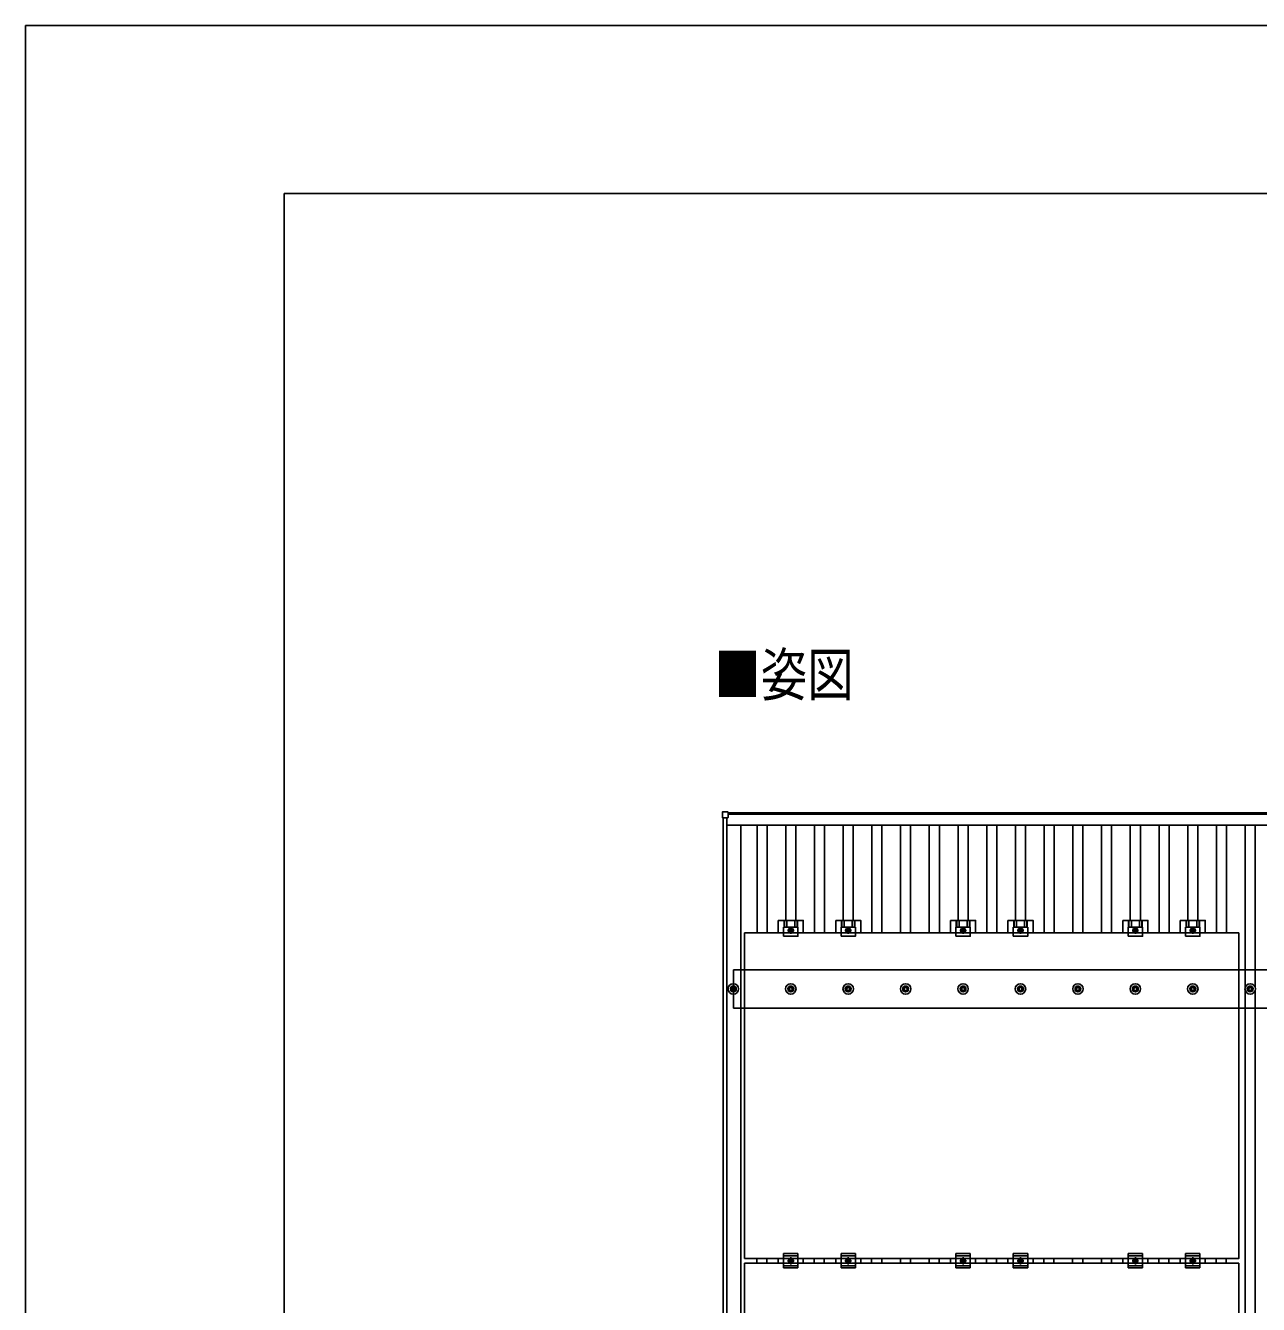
# Model space of a CAD drawing. Units: millimetres, scale not verified. Extents: x -12615 to 12615, y -8910 to 8910.
# Drawn here: x -12615 to -8321, y 4455 to 8910 of the extents above; entities that cross this region are included whole.
import ezdxf
from ezdxf.enums import TextEntityAlignment as Align

# ---------------------------------------------------------------- set-up
doc = ezdxf.new("R2010")
doc.units = ezdxf.units.MM
doc.header["$LTSCALE"] = 40
for name, color, linetype in [('0-2_USER1', 3, 'Continuous'), ('0-4_YKK_13', 4, 'Continuous'), ('0-5_YKK_A1', 4, 'Continuous'), ('0-7_YKK_ZWAK', 7, 'Continuous')]:
    doc.layers.add(name, color=color, linetype=linetype)
doc.styles.add('ＭＳ ゴシック', font='')
doc.styles.get('ＭＳ ゴシック').set_extended_font_data('MS Gothic')

msp = doc.modelspace()

# ---------------------------------------------------------------- linework, layer by layer
at = {"layer": '0-4_YKK_13'}
for p, q in [((-10188.3, 6151.46), (-10188.3, 6169.46)), ((-10187.3, 6170.46), (-10169.3, 6170.46)), ((-10169.3, 6150.46), (-10187.3, 6150.46)), ((-10168.3, 6169.46), (-10168.3, 6151.46)), ((-9993.65, 5749.48), (-9993.65, 5792.98)), ((-9973.52, 5792.98), (-9973.52, 5768.78)), ((-9972.12, 5792.98), (-9972.12, 5768.78)), ((-9963.92, 5792.98), (-9963.92, 5768.78)), ((-9936.08, 5792.98), (-9936.08, 5768.78)), ((-9927.88, 5792.98), (-9927.88, 5768.78)), ((-9926.48, 5792.98), (-9926.48, 5768.78)), ((-9793.65, 5749.48), (-9793.65, 5792.98)), ((-9773.52, 5792.98), (-9773.52, 5768.78)), ((-9772.12, 5792.98), (-9772.12, 5768.78)), ((-9763.92, 5792.98), (-9763.92, 5768.78)), ((-9736.08, 5792.98), (-9736.08, 5768.78)), ((-9727.88, 5792.98), (-9727.88, 5768.78)), ((-9726.48, 5792.98), (-9726.48, 5768.78)), ((-9393.65, 5749.48), (-9393.65, 5792.98)), ((-9373.52, 5792.98), (-9373.52, 5768.78)), ((-9372.12, 5792.98), (-9372.12, 5768.78)), ((-9363.92, 5792.98), (-9363.92, 5768.78)), ((-9336.08, 5792.98), (-9336.08, 5768.78)), ((-9327.88, 5792.98), (-9327.88, 5768.78)), ((-9326.48, 5792.98), (-9326.48, 5768.78)), ((-9193.65, 5749.48), (-9193.65, 5792.98)), ((-9173.52, 5792.98), (-9173.52, 5768.78)), ((-9172.12, 5792.98), (-9172.12, 5768.78)), ((-9163.92, 5792.98), (-9163.92, 5768.78)), ((-9136.08, 5792.98), (-9136.08, 5768.78)), ((-9127.88, 5792.98), (-9127.88, 5768.78)), ((-9126.48, 5792.98), (-9126.48, 5768.78)), ((-8793.65, 5749.48), (-8793.65, 5792.98)), ((-8773.52, 5792.98), (-8773.52, 5768.78)), ((-8772.12, 5792.98), (-8772.12, 5768.78)), ((-8763.92, 5792.98), (-8763.92, 5768.78)), ((-8736.08, 5792.98), (-8736.08, 5768.78)), ((-8727.88, 5792.98), (-8727.88, 5768.78)), ((-8726.48, 5792.98), (-8726.48, 5768.78)), ((-8593.65, 5749.48), (-8593.65, 5792.98)), ((-8573.52, 5792.98), (-8573.52, 5768.78)), ((-8572.12, 5792.98), (-8572.12, 5768.78)), ((-8563.92, 5792.98), (-8563.92, 5768.78)), ((-8536.08, 5792.98), (-8536.08, 5768.78)), ((-8527.88, 5792.98), (-8527.88, 5768.78)), ((-8526.48, 5792.98), (-8526.48, 5768.78)), ((-10111, 4615.48), (-10111, 5749.48)), ((-8389, 5749.48), (-10111, 5749.48)), ((-9975.01, 5768.78), (-9975, 5737.48)), ((-9925, 5768.78), (-9975.01, 5768.78)), ((-9961.5, 5757.98), (-9938.5, 5757.98)), ((-9950, 5745.47), (-9950, 5770.48)), ((-9775.01, 5768.78), (-9775, 5737.48)), ((-9725, 5768.78), (-9775.01, 5768.78)), ((-9761.5, 5757.98), (-9738.5, 5757.98)), ((-9750, 5745.47), (-9750, 5770.48)), ((-9375.01, 5768.78), (-9375, 5737.48)), ((-9325, 5768.78), (-9375.01, 5768.78)), ((-9361.5, 5757.98), (-9338.5, 5757.98)), ((-9350, 5745.47), (-9350, 5770.48)), ((-9175.01, 5768.78), (-9175, 5737.48)), ((-9125, 5768.78), (-9175.01, 5768.78)), ((-9161.5, 5757.98), (-9138.5, 5757.98)), ((-9150, 5745.47), (-9150, 5770.48)), ((-8775.01, 5768.78), (-8775, 5737.48)), ((-8725, 5768.78), (-8775.01, 5768.78)), ((-8761.5, 5757.98), (-8738.5, 5757.98)), ((-8750, 5745.47), (-8750, 5770.48)), ((-8575.01, 5768.78), (-8575, 5737.48)), ((-8525, 5768.78), (-8575.01, 5768.78)), ((-8561.5, 5757.98), (-8538.5, 5757.98)), ((-8550, 5745.47), (-8550, 5770.48)), ((-10160, 5555.73), (-10155.58, 5555.73)), ((-10160, 5552.23), (-10155.58, 5552.23)), ((-10151.75, 5563.98), (-10151.75, 5559.56)), ((-10151.75, 5548.4), (-10151.75, 5543.98)), ((-10148.25, 5563.98), (-10148.25, 5559.56)), ((-10148.25, 5548.4), (-10148.25, 5543.98)), ((-10144.42, 5555.73), (-10140, 5555.73)), ((-10144.42, 5552.23), (-10140, 5552.23)), ((-9960, 5555.73), (-9955.58, 5555.73)), ((-9960, 5552.23), (-9955.58, 5552.23)), ((-9951.75, 5563.98), (-9951.75, 5559.56)), ((-9951.75, 5548.4), (-9951.75, 5543.98)), ((-9948.25, 5563.98), (-9948.25, 5559.56)), ((-9948.25, 5548.4), (-9948.25, 5543.98)), ((-9944.42, 5555.73), (-9940, 5555.73)), ((-9944.42, 5552.23), (-9940, 5552.23)), ((-9760, 5555.73), (-9755.58, 5555.73)), ((-9760, 5552.23), (-9755.58, 5552.23)), ((-9751.75, 5563.98), (-9751.75, 5559.56)), ((-9751.75, 5548.4), (-9751.75, 5543.98)), ((-9748.25, 5563.98), (-9748.25, 5559.56)), ((-9748.25, 5548.4), (-9748.25, 5543.98)), ((-9744.42, 5555.73), (-9740, 5555.73)), ((-9744.42, 5552.23), (-9740, 5552.23)), ((-9560, 5555.73), (-9555.58, 5555.73)), ((-9560, 5552.23), (-9555.58, 5552.23)), ((-9551.75, 5563.98), (-9551.75, 5559.56)), ((-9551.75, 5548.4), (-9551.75, 5543.98)), ((-9548.25, 5563.98), (-9548.25, 5559.56)), ((-9548.25, 5548.4), (-9548.25, 5543.98)), ((-9544.42, 5555.73), (-9540, 5555.73)), ((-9544.42, 5552.23), (-9540, 5552.23)), ((-9360, 5555.73), (-9355.58, 5555.73)), ((-9360, 5552.23), (-9355.58, 5552.23)), ((-9351.75, 5563.98), (-9351.75, 5559.56)), ((-9351.75, 5548.4), (-9351.75, 5543.98)), ((-9348.25, 5563.98), (-9348.25, 5559.56)), ((-9348.25, 5548.4), (-9348.25, 5543.98)), ((-9344.42, 5555.73), (-9340, 5555.73)), ((-9344.42, 5552.23), (-9340, 5552.23)), ((-9160, 5555.73), (-9155.58, 5555.73)), ((-9160, 5552.23), (-9155.58, 5552.23)), ((-9151.75, 5563.98), (-9151.75, 5559.56)), ((-9151.75, 5548.4), (-9151.75, 5543.98)), ((-9148.25, 5563.98), (-9148.25, 5559.56)), ((-9148.25, 5548.4), (-9148.25, 5543.98)), ((-9144.42, 5555.73), (-9140, 5555.73)), ((-9144.42, 5552.23), (-9140, 5552.23)), ((-8960, 5555.73), (-8955.58, 5555.73)), ((-8960, 5552.23), (-8955.58, 5552.23)), ((-8951.75, 5563.98), (-8951.75, 5559.56)), ((-8951.75, 5548.4), (-8951.75, 5543.98)), ((-8948.25, 5563.98), (-8948.25, 5559.56)), ((-8948.25, 5548.4), (-8948.25, 5543.98)), ((-8944.42, 5555.73), (-8940, 5555.73)), ((-8944.42, 5552.23), (-8940, 5552.23)), ((-8760, 5555.73), (-8755.58, 5555.73)), ((-8760, 5552.23), (-8755.58, 5552.23)), ((-8751.75, 5563.98), (-8751.75, 5559.56)), ((-8751.75, 5548.4), (-8751.75, 5543.98)), ((-8748.25, 5563.98), (-8748.25, 5559.56)), ((-8748.25, 5548.4), (-8748.25, 5543.98)), ((-8744.42, 5555.73), (-8740, 5555.73)), ((-8744.42, 5552.23), (-8740, 5552.23)), ((-8560, 5555.73), (-8555.58, 5555.73)), ((-8560, 5552.23), (-8555.58, 5552.23)), ((-8551.75, 5563.98), (-8551.75, 5559.56)), ((-8551.75, 5548.4), (-8551.75, 5543.98)), ((-8548.25, 5563.98), (-8548.25, 5559.56)), ((-8548.25, 5548.4), (-8548.25, 5543.98)), ((-8544.42, 5555.73), (-8540, 5555.73)), ((-8544.42, 5552.23), (-8540, 5552.23)), ((-8360, 5555.73), (-8355.58, 5555.73)), ((-8360, 5552.23), (-8355.58, 5552.23)), ((-8351.75, 5563.98), (-8351.75, 5559.56)), ((-8351.75, 5548.4), (-8351.75, 5543.98)), ((-8348.25, 5563.98), (-8348.25, 5559.56)), ((-8348.25, 5548.4), (-8348.25, 5543.98)), ((-8344.42, 5555.73), (-8340, 5555.73)), ((-8344.42, 5552.23), (-8340, 5552.23)), ((-10111, 3464.48), (-10111, 4598.48)), ((-8389, 4598.48), (-10111, 4598.48)), ((-9993.65, 4615.48), (-9993.65, 4598.48)), ((-9975, 4631.98), (-9975, 4581.98)), ((-9975, 4631.98), (-9925, 4631.98)), ((-9975, 4623.98), (-9925, 4623.98)), ((-9975, 4589.98), (-9925, 4589.98)), ((-9938.5, 4606.98), (-9961.5, 4606.98)), ((-9950, 4594.47), (-9950, 4619.48)), ((-9925, 4631.98), (-9925, 4581.98)), ((-9906.35, 4615.48), (-9906.35, 4598.48)), ((-9793.65, 4615.48), (-9793.65, 4598.48)), ((-9775, 4631.98), (-9775, 4581.98)), ((-9775, 4631.98), (-9725, 4631.98)), ((-9775, 4623.98), (-9725, 4623.98)), ((-9775, 4589.98), (-9725, 4589.98)), ((-9738.5, 4606.98), (-9761.5, 4606.98)), ((-9750, 4594.47), (-9750, 4619.48)), ((-9725, 4631.98), (-9725, 4581.98)), ((-9706.35, 4615.48), (-9706.35, 4598.48)), ((-9393.65, 4615.48), (-9393.65, 4598.48)), ((-9375, 4631.98), (-9375, 4581.98)), ((-9375, 4631.98), (-9325, 4631.98)), ((-9375, 4623.98), (-9325, 4623.98)), ((-9375, 4589.98), (-9325, 4589.98)), ((-9338.5, 4606.98), (-9361.5, 4606.98)), ((-9350, 4594.47), (-9350, 4619.48)), ((-9325, 4631.98), (-9325, 4581.98)), ((-9306.35, 4615.48), (-9306.35, 4598.48)), ((-9193.65, 4615.48), (-9193.65, 4598.48)), ((-9175, 4631.98), (-9175, 4581.98)), ((-9175, 4631.98), (-9125, 4631.98)), ((-9175, 4623.98), (-9125, 4623.98)), ((-9175, 4589.98), (-9125, 4589.98)), ((-9138.5, 4606.98), (-9161.5, 4606.98)), ((-9150, 4594.47), (-9150, 4619.48)), ((-9125, 4631.98), (-9125, 4581.98)), ((-9106.35, 4615.48), (-9106.35, 4598.48)), ((-8793.65, 4615.48), (-8793.65, 4598.48)), ((-8775, 4631.98), (-8775, 4581.98)), ((-8775, 4631.98), (-8725, 4631.98)), ((-8775, 4623.98), (-8725, 4623.98)), ((-8775, 4589.98), (-8725, 4589.98)), ((-8738.5, 4606.98), (-8761.5, 4606.98)), ((-8750, 4594.47), (-8750, 4619.48)), ((-8725, 4631.98), (-8725, 4581.98)), ((-8706.35, 4615.48), (-8706.35, 4598.48)), ((-8593.65, 4615.48), (-8593.65, 4598.48)), ((-8575, 4631.98), (-8575, 4581.98)), ((-8575, 4631.98), (-8525, 4631.98)), ((-8575, 4623.98), (-8525, 4623.98)), ((-8575, 4589.98), (-8525, 4589.98)), ((-8538.5, 4606.98), (-8561.5, 4606.98)), ((-8550, 4594.47), (-8550, 4619.48)), ((-8525, 4631.98), (-8525, 4581.98)), ((-8506.35, 4615.48), (-8506.35, 4598.48)), ((-9975, 4581.98), (-9925, 4581.98)), ((-9775, 4581.98), (-9725, 4581.98)), ((-9375, 4581.98), (-9325, 4581.98)), ((-9175, 4581.98), (-9125, 4581.98)), ((-8775, 4581.98), (-8725, 4581.98)), ((-8575, 4581.98), (-8525, 4581.98))]:
    msp.add_line(p, q, dxfattribs=at)
for points in [[(-9906.35, 5749.48), (-9906.35, 5792.98), (-9993.65, 5792.98)], [(-9706.35, 5749.48), (-9706.35, 5792.98), (-9793.65, 5792.98)], [(-9306.35, 5749.48), (-9306.35, 5792.98), (-9393.65, 5792.98)], [(-9106.35, 5749.48), (-9106.35, 5792.98), (-9193.65, 5792.98)], [(-8706.35, 5749.48), (-8706.35, 5792.98), (-8793.65, 5792.98)], [(-8506.35, 5749.48), (-8506.35, 5792.98), (-8593.65, 5792.98)], [(-8389, 5749.48), (-8389, 4615.48), (-10111, 4615.48)], [(-9925, 5768.78), (-9925, 5737.48), (-9975, 5737.48)], [(-9725, 5768.78), (-9725, 5737.48), (-9775, 5737.48)], [(-9325, 5768.78), (-9325, 5737.48), (-9375, 5737.48)], [(-9125, 5768.78), (-9125, 5737.48), (-9175, 5737.48)], [(-8725, 5768.78), (-8725, 5737.48), (-8775, 5737.48)], [(-8525, 5768.78), (-8525, 5737.48), (-8575, 5737.48)], [(-8389, 4598.48), (-8389, 3464.48), (-10111, 3464.48)]]:
    msp.add_lwpolyline(points, dxfattribs=at)
for points in [[(-9950, 5750.47), (-9943.5, 5754.23), (-9943.5, 5761.73), (-9950, 5765.48), (-9956.5, 5761.73), (-9956.5, 5754.23)], [(-9750, 5750.47), (-9743.5, 5754.23), (-9743.5, 5761.73), (-9750, 5765.48), (-9756.5, 5761.73), (-9756.5, 5754.23)], [(-9350, 5750.47), (-9343.5, 5754.23), (-9343.5, 5761.73), (-9350, 5765.48), (-9356.5, 5761.73), (-9356.5, 5754.23)], [(-9150, 5750.47), (-9143.5, 5754.23), (-9143.5, 5761.73), (-9150, 5765.48), (-9156.5, 5761.73), (-9156.5, 5754.23)], [(-8750, 5750.47), (-8743.5, 5754.23), (-8743.5, 5761.73), (-8750, 5765.48), (-8756.5, 5761.73), (-8756.5, 5754.23)], [(-8550, 5750.47), (-8543.5, 5754.23), (-8543.5, 5761.73), (-8550, 5765.48), (-8556.5, 5761.73), (-8556.5, 5754.23)], [(-9950, 4599.47), (-9956.5, 4603.23), (-9956.5, 4610.73), (-9950, 4614.48), (-9943.5, 4610.73), (-9943.5, 4603.23)], [(-9750, 4599.47), (-9756.5, 4603.23), (-9756.5, 4610.73), (-9750, 4614.48), (-9743.5, 4610.73), (-9743.5, 4603.23)], [(-9350, 4599.47), (-9356.5, 4603.23), (-9356.5, 4610.73), (-9350, 4614.48), (-9343.5, 4610.73), (-9343.5, 4603.23)], [(-9150, 4599.47), (-9156.5, 4603.23), (-9156.5, 4610.73), (-9150, 4614.48), (-9143.5, 4610.73), (-9143.5, 4603.23)], [(-8750, 4599.47), (-8756.5, 4603.23), (-8756.5, 4610.73), (-8750, 4614.48), (-8743.5, 4610.73), (-8743.5, 4603.23)], [(-8550, 4599.47), (-8556.5, 4603.23), (-8556.5, 4610.73), (-8550, 4614.48), (-8543.5, 4610.73), (-8543.5, 4603.23)]]:
    msp.add_lwpolyline(points, close=True, dxfattribs=at)
for centre, radius in [((-9950, 5757.98), 8.5), ((-9950, 5757.98), 6.5), ((-9950, 5757.98), 4), ((-9750, 5757.98), 8.5), ((-9750, 5757.98), 6.5), ((-9750, 5757.98), 4), ((-9350, 5757.98), 8.5), ((-9350, 5757.98), 6.5), ((-9350, 5757.98), 4), ((-9150, 5757.98), 8.5), ((-9150, 5757.98), 6.5), ((-9150, 5757.98), 4), ((-8750, 5757.98), 8.5), ((-8750, 5757.98), 6.5), ((-8750, 5757.98), 4), ((-8550, 5757.98), 8.5), ((-8550, 5757.98), 6.5), ((-8550, 5757.98), 4), ((-10150, 5553.98), 18.25), ((-9950, 5553.98), 18.25), ((-9750, 5553.98), 18.25), ((-9550, 5553.98), 18.25), ((-9350, 5553.98), 18.25), ((-9150, 5553.98), 18.25), ((-8950, 5553.98), 18.25), ((-8750, 5553.98), 18.25), ((-8550, 5553.98), 18.25), ((-8350, 5553.98), 18.25), ((-10150, 5553.98), 10.15), ((-10150, 5553.98), 5.85), ((-10150, 5553.98), 5.25), ((-9950, 5553.98), 10.15), ((-9950, 5553.98), 5.85), ((-9950, 5553.98), 5.25), ((-9750, 5553.98), 10.15), ((-9750, 5553.98), 5.85), ((-9750, 5553.98), 5.25), ((-9550, 5553.98), 10.15), ((-9550, 5553.98), 5.85), ((-9550, 5553.98), 5.25), ((-9350, 5553.98), 10.15), ((-9350, 5553.98), 5.85), ((-9350, 5553.98), 5.25), ((-9150, 5553.98), 10.15), ((-9150, 5553.98), 5.85), ((-9150, 5553.98), 5.25), ((-8950, 5553.98), 10.15), ((-8950, 5553.98), 5.85), ((-8950, 5553.98), 5.25), ((-8750, 5553.98), 10.15), ((-8750, 5553.98), 5.85), ((-8750, 5553.98), 5.25), ((-8550, 5553.98), 10.15), ((-8550, 5553.98), 5.85), ((-8550, 5553.98), 5.25), ((-8350, 5553.98), 10.15), ((-8350, 5553.98), 5.85), ((-8350, 5553.98), 5.25), ((-9950, 4606.98), 8.5), ((-9950, 4606.98), 6.5), ((-9950, 4606.98), 4), ((-9750, 4606.98), 8.5), ((-9750, 4606.98), 6.5), ((-9750, 4606.98), 4), ((-9350, 4606.98), 8.5), ((-9350, 4606.98), 6.5), ((-9350, 4606.98), 4), ((-9150, 4606.98), 8.5), ((-9150, 4606.98), 6.5), ((-9150, 4606.98), 4), ((-8750, 4606.98), 8.5), ((-8750, 4606.98), 6.5), ((-8750, 4606.98), 4), ((-8550, 4606.98), 8.5), ((-8550, 4606.98), 6.5), ((-8550, 4606.98), 4)]:
    msp.add_circle(centre, radius, dxfattribs=at)
for centre, start, end in [((-10187.3, 6169.46), 90, 180), ((-10187.3, 6151.46), 180, 270), ((-10169.3, 6169.46), 0, 90), ((-10169.3, 6151.46), 270, 0)]:
    msp.add_arc(centre, 1, start, end, dxfattribs=at)
at = {"layer": '0-5_YKK_A1'}
for p, q in [((-10185, 752.04), (-10185, 6150.46)), ((-10173, 752.04), (-10173, 6150.46)), ((-10168.3, 6167.16), (-4731.7, 6167.16)), ((-4731.7, 6162.37), (-10168.3, 6162.37)), ((-10173, 6124.37), (-4727, 6124.37)), ((-10123.5, 783.36), (-10123.5, 6124.37)), ((-10067.5, 5749.48), (-10067.5, 6124.37)), ((-10032.5, 5749.48), (-10032.5, 6124.37)), ((-9967.5, 5792.98), (-9967.5, 6124.37)), ((-9932.5, 5792.98), (-9932.5, 6124.37)), ((-9867.5, 5749.48), (-9867.5, 6124.37)), ((-9832.5, 5749.48), (-9832.5, 6124.37)), ((-9767.5, 5792.98), (-9767.5, 6124.37)), ((-9732.5, 5792.98), (-9732.5, 6124.37)), ((-9667.5, 5749.48), (-9667.5, 6124.37)), ((-9632.5, 5749.48), (-9632.5, 6124.37)), ((-9567.5, 5749.48), (-9567.5, 6124.37)), ((-9532.5, 5749.48), (-9532.5, 6124.37)), ((-9467.5, 5749.48), (-9467.5, 6124.37)), ((-9432.5, 5749.48), (-9432.5, 6124.37)), ((-9367.5, 5792.98), (-9367.5, 6124.37)), ((-9332.5, 5792.98), (-9332.5, 6124.37)), ((-9267.5, 5749.48), (-9267.5, 6124.37)), ((-9232.5, 5749.48), (-9232.5, 6124.37)), ((-9167.5, 5792.98), (-9167.5, 6124.37)), ((-9132.5, 5792.98), (-9132.5, 6124.37)), ((-9067.5, 5749.48), (-9067.5, 6124.37)), ((-9032.5, 5749.48), (-9032.5, 6124.37)), ((-8967.5, 5749.48), (-8967.5, 6124.37)), ((-8932.5, 5749.48), (-8932.5, 6124.37)), ((-8867.5, 5749.48), (-8867.5, 6124.37)), ((-8832.5, 5749.48), (-8832.5, 6124.37)), ((-8767.5, 5792.98), (-8767.5, 6124.37)), ((-8732.5, 5792.98), (-8732.5, 6124.37)), ((-8667.5, 5749.48), (-8667.5, 6124.37)), ((-8632.5, 5749.48), (-8632.5, 6124.37)), ((-8567.5, 5792.98), (-8567.5, 6124.37)), ((-8532.5, 5792.98), (-8532.5, 6124.37)), ((-8467.5, 5749.48), (-8467.5, 6124.37)), ((-8432.5, 5749.48), (-8432.5, 6124.37)), ((-8367.5, 5559.16), (-8367.5, 6124.37)), ((-8332.5, 5559.16), (-8332.5, 6124.37)), ((-4750, 5620.98), (-10150, 5620.98)), ((-10150, 5486.98), (-10150, 5620.98)), ((-8367.5, 4159.16), (-8367.5, 5548.8)), ((-8332.5, 4159.16), (-8332.5, 5548.8)), ((-4750, 5486.98), (-10150, 5486.98)), ((-10068.44, 4598.48), (-10068.44, 4615.48)), ((-10033.44, 4598.48), (-10033.44, 4615.48)), ((-9868.44, 4598.48), (-9868.44, 4615.48)), ((-9833.44, 4598.48), (-9833.44, 4615.48)), ((-9668.44, 4598.48), (-9668.44, 4615.48)), ((-9633.44, 4598.48), (-9633.44, 4615.48)), ((-9568.44, 4598.48), (-9568.44, 4615.48)), ((-9533.44, 4598.48), (-9533.44, 4615.48)), ((-9468.44, 4598.48), (-9468.44, 4615.48)), ((-9433.44, 4598.48), (-9433.44, 4615.48)), ((-9268.44, 4598.48), (-9268.44, 4615.48)), ((-9233.44, 4598.48), (-9233.44, 4615.48)), ((-9068.44, 4598.48), (-9068.44, 4615.48)), ((-9033.44, 4598.48), (-9033.44, 4615.48)), ((-8968.44, 4598.48), (-8968.44, 4615.48)), ((-8933.44, 4598.48), (-8933.44, 4615.48)), ((-8868.44, 4598.48), (-8868.44, 4615.48)), ((-8833.44, 4598.48), (-8833.44, 4615.48)), ((-8668.44, 4598.48), (-8668.44, 4615.48)), ((-8633.44, 4598.48), (-8633.44, 4615.48)), ((-8468.44, 4598.48), (-8468.44, 4615.48)), ((-8433.44, 4598.48), (-8433.44, 4615.48))]:
    msp.add_line(p, q, dxfattribs=at)
at = {"layer": '0-7_YKK_ZWAK'}
for p in [(11685.06, 8325), (-11714.94, -7575)]:
    msp.add_line(p, (-11714.94, 8325), dxfattribs=at)
msp.add_lwpolyline([(-12615, -8910), (12615, -8910), (12615, 8910), (-12615, 8910)], close=True, dxfattribs=at)

# ---------------------------------------------------------------- texts
at = {"layer": '0-2_USER1', "style": 'ＭＳ ゴシック', "width": 0.8}
msp.add_text('■姿図', height=148.5, dxfattribs=at).set_placement((-10216.8, 6530.31), align=Align.BOTTOM_LEFT)

doc.saveas('drawing.dxf')
